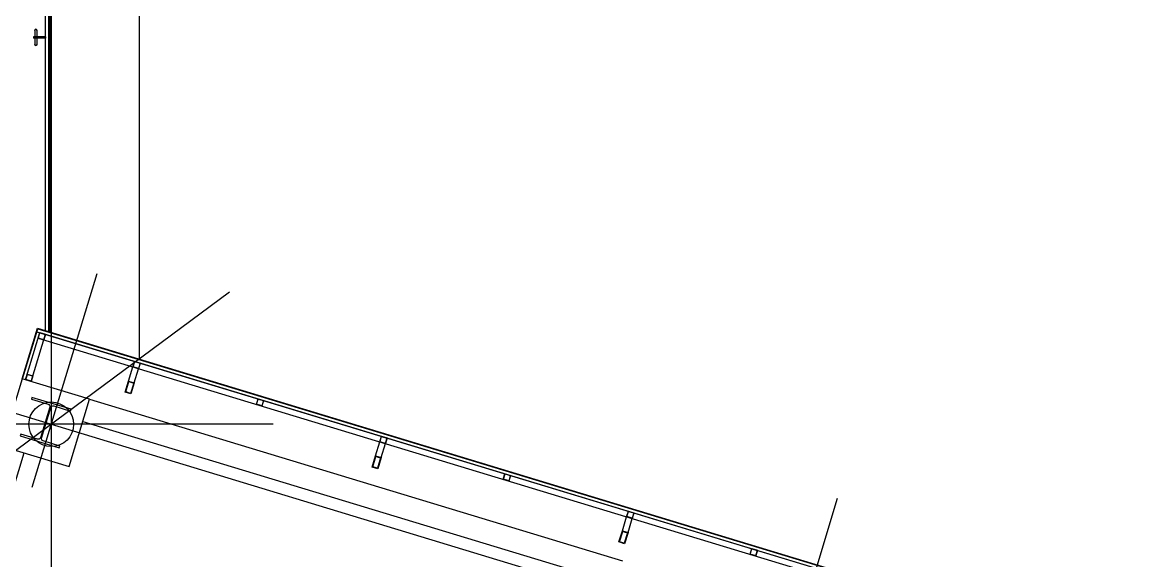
# Model space of a CAD drawing. Header units: metres. Extents: x 854089 to 1083578, y 553449 to 701949.
# Drawn here: x 919296 to 928750, y 613662 to 618257 of the extents above; entities that cross this region are included whole.
import ezdxf

# ---------------------------------------------------------------- set-up
doc = ezdxf.new("R2010")
doc.units = ezdxf.units.M
doc.header["$LTSCALE"] = 300
doc.linetypes.add('CENTER', pattern=[50.8, 31.75, -6.35, 6.35, -6.35])
for name, color, linetype in [('A-CEN-1', 1, 'Continuous'), ('A-CON', 2, 'Continuous'), ('A-ELE-3', 3, 'Continuous'), ('A-ELE-9', 9, 'Continuous'), ('A-STL1', 4, 'Continuous'), ('A-WAL-BLK', 3, 'Continuous'), ('A-WIN-GLASS', 4, 'Continuous'), ('RS', 7, 'Continuous'), ('STEL', 3, 'Continuous')]:
    doc.layers.add(name, color=color, linetype=linetype)

# ---------------------------------------------------------------- blocks, each defined once
blk = doc.blocks.new('고리-flat-6')
at = {"layer": 'A-ELE-9'}
for p, q in [((-671688, -2051232.3), (-671688, -2051244.3)), ((-671588, -2051232.3), (-671688, -2051232.3)), ((-671588, -2051244.3), (-671688, -2051244.3)), ((-671678.5, -2051178.8), (-671678.5, -2051232.3)), ((-671678.5, -2051244.3), (-671678.5, -2051297.8)), ((-671659.5, -2051178.8), (-671659.5, -2051232.3)), ((-671659.5, -2051244.3), (-671659.5, -2051297.8)), ((-671588, -2051232.3), (-671588, -2051244.3))]:
    blk.add_line(p, q, dxfattribs=at)
for centre, start, end in [((-671669, -2051178.8), 0, 180), ((-671669, -2051297.8), 180, 0)]:
    blk.add_arc(centre, 9.5, start, end, dxfattribs=at)
blk = doc.blocks.new('고리')
at = {"layer": 'A-ELE-9'}
for p, q in [((2157832.3, 47124), (2157883.5, 47108.4)), ((2157837.8, 47142.1), (2157889, 47126.6)), ((2157862.8, 47040), (2157891.8, 47135.7)), ((2157874.2, 47036.5), (2157903.3, 47132.2)), ((2157891.8, 47135.7), (2157903.3, 47132.2)), ((2157895, 47104.9), (2157946.2, 47089.4)), ((2157900.5, 47123.1), (2157951.7, 47107.6)), ((2157862.8, 47040), (2157874.2, 47036.5))]:
    blk.add_line(p, q, dxfattribs=at)
for centre, start, end in [((2157835.1, 47133.1), 73.12, 253.12), ((2157948.9, 47098.5), 253.12, 73.12)]:
    blk.add_arc(centre, 9.5, start, end, dxfattribs=at)

msp = doc.modelspace()

# ---------------------------------------------------------------- linework, layer by layer
msp.add_circle((919543.4, 614826.6, 0), 190.6)
at = {"layer": 'A-CEN-1', "linetype": 'Continuous'}
for p, q in [((919543.4, 681575.2), (919543.4, 611717.6)), ((921064.2, 615954.4), (901322.6, 601314.4)), ((917731.6, 615376.4), (964690.2, 601127.2)), ((921436.7, 614826.6), (880541.6, 614826.6))]:
    msp.add_line(p, q, dxfattribs=at)
at = {"layer": 'A-CEN-1', "linetype": 'CENTER'}
for p, q in [((911636.7, 588769.8), (920093.2, 616638.4)), ((917952.3, 586853.4), (926408.8, 614722))]:
    msp.add_line(p, q, dxfattribs=at)
at = {"layer": 'A-CON', "elevation": 0}
msp.add_lwpolyline([(919869.7, 615041.1), (919295.6, 615215.3), (919121.4, 614641.2), (919695.5, 614466.9)], close=True, dxfattribs=at)
at = {"layer": 'A-ELE-3', "color": 3}
for p, q in [((920293.4, 635341.8, 0), (920293.4, 615382.8, 0)), ((919493.4, 615625.6, 0), (919493.4, 634932.5, 0)), ((919493.4, 615625.6, 0), (919493.4, 634932.5, 0))]:
    msp.add_line(p, q, dxfattribs=at)
at = {"layer": 'A-STL1'}
for p, q in [((919295.6, 615215.3, 0), (919426.3, 615645.9, 0)), ((919298.5, 615214.4, 0), (919428.3, 615642.2, 0)), ((919426.3, 615645.9, 0), (931479.9, 611988.4, 0)), ((919428.3, 615642.2, 0), (931476.1, 611986.4, 0))]:
    msp.add_line(p, q, dxfattribs=at)
at = {"layer": 'A-STL1', "color": 8}
for p, q in [((919324.3, 615206.6, 0), (919446.3, 615608.5, 0)), ((919372.1, 615192.1, 0), (919494.1, 615594, 0)), ((919420.4, 615616.4, 0), (931442.4, 611968.4, 0)), ((919431.7, 615560.7, 0), (931427.9, 611920.5, 0)), ((919446.3, 615608.5, 0), (930828.4, 612154.7, 0)), ((920203.6, 615195.8, 0), (920239.9, 615315.4, 0)), ((920251.5, 615181.3, 0), (920287.8, 615300.9, 0)), ((922308.9, 614557, 0), (922345.1, 614676.6, 0)), ((922356.7, 614542.5, 0), (922393, 614662.1, 0)), ((924414.1, 613918.2, 0), (924450.4, 614037.8, 0)), ((924461.9, 613903.7, 0), (924498.2, 614023.3, 0))]:
    msp.add_line(p, q, dxfattribs=at)
at = {"layer": 'A-STL1', "elevation": 0}
for points in [[(919431.7, 615560.7), (919446.3, 615608.5), (919494.1, 615594), (919479.6, 615546.2), (919431.7, 615560.7)], [(920239.9, 615315.4), (920254.5, 615363.3), (920302.3, 615348.8), (920287.8, 615300.9), (920239.9, 615315.4)], [(919324.3, 615206.6), (919338.8, 615254.5), (919386.7, 615239.9), (919372.1, 615192.1), (919324.3, 615206.6)], [(920174.6, 615100.1), (920203.6, 615195.8), (920251.5, 615181.3), (920222.5, 615085.6), (920174.6, 615100.1)], [(921292.5, 614996), (921307.1, 615043.9), (921354.9, 615029.4), (921340.4, 614981.5), (921292.5, 614996)], [(922345.1, 614676.6), (922359.7, 614724.5), (922407.5, 614709.9), (922393, 614662.1), (922345.1, 614676.6)], [(922279.8, 614461.3), (922308.9, 614557), (922356.7, 614542.5), (922327.7, 614446.8), (922279.8, 614461.3)], [(923397.8, 614357.2), (923412.3, 614405.1), (923460.1, 614390.5), (923445.6, 614342.7), (923397.8, 614357.2)], [(924450.4, 614037.8), (924464.9, 614085.7), (924512.7, 614071.1), (924498.2, 614023.3), (924450.4, 614037.8)], [(924385, 613822.5), (924414.1, 613918.2), (924461.9, 613903.7), (924432.9, 613808), (924385, 613822.5)], [(925503, 613718.4), (925517.5, 613766.2), (925565.3, 613751.7), (925550.8, 613703.9), (925503, 613718.4)]]:
    msp.add_lwpolyline(points, dxfattribs=at)
for points in [[(919433.6, 615561.7), (919447.3, 615606.7), (919492.2, 615593), (919478.6, 615548)], [(920241.8, 615316.4), (920255.5, 615361.4), (920300.4, 615347.8), (920286.8, 615302.8)], [(919326.2, 615207.6), (919339.8, 615252.6), (919384.8, 615238.9), (919371.1, 615194)], [(920179.6, 615102.8), (920206.3, 615190.8), (920246.5, 615178.6), (920219.8, 615090.6)], [(921294.4, 614997), (921308.1, 615042), (921353, 615028.4), (921339.4, 614983.4)], [(922347, 614677.6), (922360.7, 614722.6), (922405.6, 614708.9), (922392, 614664)], [(922284.8, 614464), (922311.5, 614552), (922351.7, 614539.8), (922325, 614451.8)], [(923399.6, 614358.2), (923413.3, 614403.2), (923458.2, 614389.5), (923444.6, 614344.6)], [(924452.2, 614038.8), (924465.9, 614083.8), (924510.9, 614070.1), (924497.2, 614025.2)], [(924390, 613825.2), (924416.7, 613913.2), (924456.9, 613901), (924430.2, 613813)], [(925504.8, 613719.4), (925518.5, 613764.4), (925563.5, 613750.7), (925549.8, 613705.8)]]:
    msp.add_lwpolyline(points, close=True, dxfattribs=at)
at = {"layer": 'A-WAL-BLK'}
for p, q in [((919869.7, 615041.1, 0), (924415.1, 613661.8, 0)), ((919811.9, 614850.6, 0), (924357, 613470.5, 0)), ((918325.5, 611329.6, 0), (919312.7, 614583.1, 0))]:
    msp.add_line(p, q, dxfattribs=at)
at = {"layer": 'A-WIN-GLASS', "color": 5}
for p, q in [((919523.4, 615616.5, 0), (919523.4, 634954.7, 0)), ((919523.4, 615616.5, 0), (919523.4, 634954.7, 0)), ((919535.4, 615612.8, 0), (919535.4, 634963.6, 0)), ((919535.4, 615612.8, 0), (919535.4, 634963.6, 0))]:
    msp.add_line(p, q, dxfattribs=at)
at = {"layer": 'STEL', "elevation": 0}
msp.add_lwpolyline([(919516.9, 614997.7, -0.414214), (919530.3, 614972.7), (919451.3, 614712.4, -0.414214), (919426.3, 614699.1), (919283.8, 614742.4), (919279.1, 614727.1), (919612.1, 614626), (919616.8, 614641.3), (919474.2, 614684.6, -0.414214), (919460.9, 614709.5), (919539.8, 614969.8, -0.414214), (919564.8, 614983.1), (919707.4, 614939.9), (919712, 614955.2), (919379, 615056.2), (919374.4, 615040.9)], format="xyb", close=True, dxfattribs=at)

# ---------------------------------------------------------------- block references
at = {"xscale": -1, "rotation": 73.1199997510595}
msp.add_blockref('고리', (1591081.4, 2669364.9, 0), dxfattribs=at)
at = {"layer": 'RS'}
msp.add_blockref('고리-flat-6', (1591081.4, 2669364.9, 0), dxfattribs=at)

doc.saveas('drawing.dxf')
